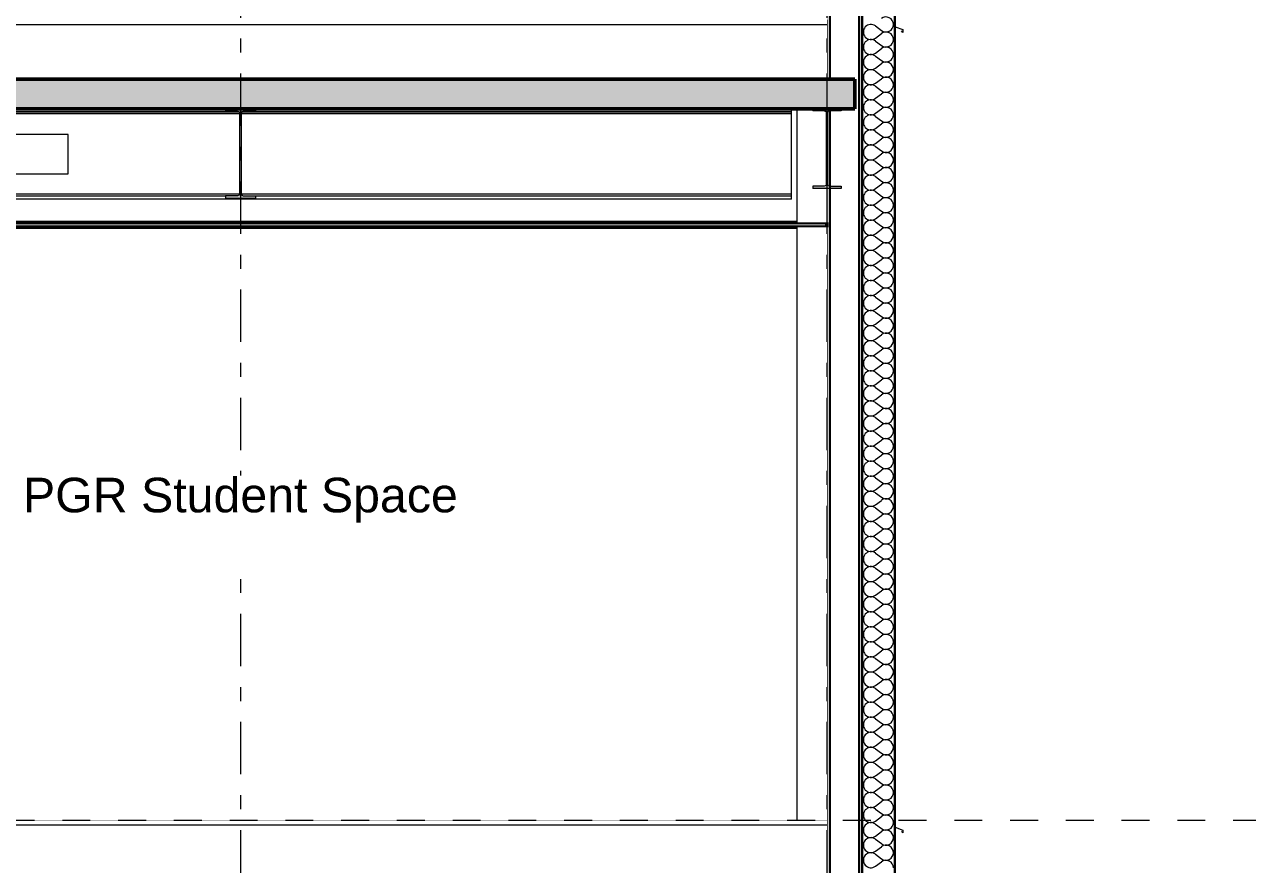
# Model space of a CAD drawing. Header units: millimetres. Extents: x -48147 to 1417267, y -496296 to 18123.
# Drawn here: x 1404883 to 1411075, y -487447 to -483197 of the extents above; entities that cross this region are included whole.
import ezdxf
from ezdxf.enums import TextEntityAlignment as Align

# ---------------------------------------------------------------- set-up
doc = ezdxf.new("R2010")
doc.units = ezdxf.units.MM
doc.header["$MEASUREMENT"] = 0
for name, pattern in [('Dashed', [2822.222233, 1411.111116, -1411.111116]), ('Double Dashed', [546.805537, 264.583325, -105.833328, 70.555556, -105.833328]), ('Wipeout_Contour', [1000, 0, -1000])]:
    doc.linetypes.add(name, pattern=pattern)
for name, color, linetype, lineweight, true_color in [('0_Pen_No__105', 7, 'Continuous', 15, 0xa6a6a6), ('A-230-M_FLOOR.IFC Import_Pen_No__109', 7, 'Continuous', 15, 0xa6a6a6), ('A-230-M_FLOOR.IFC Import_Pen_No__29', 7, 'Continuous', 50, 0x2a2a2a), ('New_A-15-MG_Structural_Grid_Phase_2_Pen_No__222', 7, 'Continuous', 13, 0x65af33), ('New_A-20-M_Ceiling_Pen_No__107', 7, 'Continuous', 15, 0xa6a6a6), ('New_A-20-M_Ceiling_Pen_No__29', 7, 'Continuous', 50, 0x2a2a2a), ('New_A-25-M_Wall_Ext_Pen_No__107', 7, 'Continuous', 15, 0xa6a6a6), ('New_ArchiCAD Windows_Pen_No__63', 7, 'Continuous', 20, 0x606060)]:
    doc.layers.add(name, color=color, linetype=linetype, lineweight=lineweight, true_color=true_color)
for name, color, linetype in [('A-230-M_FLOOR.IFC Import', 7, 'Continuous'), ('A-25-M_Wall_Int', 7, 'Continuous'), ('New_A-15-MG_Structural_Grid_Phase_2', 7, 'Continuous'), ('New_A-20-M_Ceiling', 7, 'Continuous'), ('New_A-20-M_Floor_Slab', 7, 'Continuous'), ('New_A-25-M_Wall_Ext', 7, 'Continuous'), ('New_A-25-M_Wall_Int', 7, 'Continuous'), ('New_ArchiCAD Windows', 7, 'Continuous'), ('S-280-M_STRUCT_FRAME.IFC Import', 7, 'Continuous')]:
    doc.layers.add(name, color=color, linetype=linetype)
for name, color, linetype, lineweight in [('A-25-M_Wall_Int_Pen_No__87', 8, 'Continuous', 20), ('A-95-P_Text_1_50_GA_Pen_No__1', 7, 'Continuous', 13), ('New_A-20-M_Ceiling_Pen_No__89', 8, 'Continuous', 20), ('New_A-20-M_Floor_Slab_Pen_No__4', 7, 'Continuous', 20), ('New_A-25-M_Wall_Ext_Pen_No__1', 7, 'Continuous', 13), ('S-280-M_STRUCT_FRAME.IFC Import_Pen_No__1', 7, 'Continuous', 13), ('S-280-M_STRUCT_FRAME.IFC Import_Pen_No__160', 5, 'Continuous', 200), ('S-280-M_STRUCT_FRAME.IFC Import_Pen_No__90', 8, 'Continuous', 20)]:
    doc.layers.add(name, color=color, linetype=linetype, lineweight=lineweight)
doc.styles.add('GENERATED_STYLE_2', font='')
doc.styles.get('GENERATED_STYLE_2').set_extended_font_data('Swis721 BT')

# ---------------------------------------------------------------- blocks, each defined once
blk = doc.blocks.new('*X21', base_point=(1376122.5, -491272.8))
at = {"layer": 'New_A-25-M_Wall_Ext_Pen_No__107', "linetype": 'Continuous'}
for p, q in [((1409191.1, -483204.3), (1409221.6, -483227.1)), ((1409191.1, -483265.2), (1409221.6, -483242.3)), ((1409191.1, -483280.4), (1409221.6, -483303.3)), ((1409191.1, -483341.4), (1409221.6, -483318.5)), ((1409191.1, -483356.6), (1409221.6, -483379.5)), ((1409191.1, -483417.6), (1409221.6, -483394.7)), ((1409191.1, -483432.8), (1409221.6, -483455.7)), ((1409191.1, -483493.8), (1409221.6, -483470.9)), ((1409191.1, -483509), (1409221.6, -483531.9)), ((1409191.1, -483570), (1409221.6, -483547.1)), ((1409191.1, -483585.2), (1409221.6, -483608.1)), ((1409191.1, -483646.2), (1409221.6, -483623.3)), ((1409191.1, -483661.4), (1409221.6, -483684.3)), ((1409191.1, -483722.3), (1409221.6, -483699.5)), ((1409191.1, -483737.6), (1409221.6, -483760.4)), ((1409191.1, -483798.5), (1409221.6, -483775.7)), ((1409191.1, -483813.8), (1409221.6, -483836.6)), ((1409191.1, -483874.7), (1409221.6, -483851.9)), ((1409191.1, -483890), (1409221.6, -483912.8)), ((1409191.1, -483950.9), (1409221.6, -483928.1)), ((1409191.1, -483966.2), (1409221.6, -483989)), ((1409191.1, -484027.1), (1409221.6, -484004.3)), ((1409191.1, -484042.3), (1409221.6, -484065.2)), ((1409191.1, -484103.3), (1409221.6, -484080.4)), ((1409191.1, -484118.5), (1409221.6, -484141.4)), ((1409191.1, -484179.5), (1409221.6, -484156.6)), ((1409191.1, -484194.7), (1409221.6, -484217.6)), ((1409191.1, -484255.7), (1409221.6, -484232.8)), ((1409191.1, -484270.9), (1409221.6, -484293.8)), ((1409191.1, -484331.9), (1409221.6, -484309)), ((1409191.1, -484347.1), (1409221.6, -484370)), ((1409191.1, -484408.1), (1409221.6, -484385.2)), ((1409191.1, -484423.3), (1409221.6, -484446.2)), ((1409191.1, -484484.3), (1409221.6, -484461.4)), ((1409191.1, -484499.5), (1409221.6, -484522.3)), ((1409191.1, -484560.4), (1409221.6, -484537.6)), ((1409191.1, -484575.7), (1409221.6, -484598.5)), ((1409191.1, -484636.6), (1409221.6, -484613.8)), ((1409191.1, -484651.9), (1409221.6, -484674.7)), ((1409191.1, -484712.8), (1409221.6, -484690)), ((1409191.1, -484728.1), (1409221.6, -484750.9)), ((1409191.1, -484789), (1409221.6, -484766.2)), ((1409191.1, -484804.3), (1409221.6, -484827.1)), ((1409191.1, -484865.2), (1409221.6, -484842.3)), ((1409191.1, -484880.4), (1409221.6, -484903.3)), ((1409191.1, -484941.4), (1409221.6, -484918.5)), ((1409191.1, -484956.6), (1409221.6, -484979.5)), ((1409191.1, -485017.6), (1409221.6, -484994.7)), ((1409191.1, -485032.8), (1409221.6, -485055.7)), ((1409191.1, -485093.8), (1409221.6, -485070.9)), ((1409191.1, -485109), (1409221.6, -485131.9)), ((1409191.1, -485170), (1409221.6, -485147.1)), ((1409191.1, -485185.2), (1409221.6, -485208.1)), ((1409191.1, -485246.2), (1409221.6, -485223.3)), ((1409191.1, -485261.4), (1409221.6, -485284.3)), ((1409191.1, -485322.3), (1409221.6, -485299.5)), ((1409191.1, -485337.6), (1409221.6, -485360.4)), ((1409191.1, -485398.5), (1409221.6, -485375.7)), ((1409191.1, -485413.8), (1409221.6, -485436.6)), ((1409191.1, -485474.7), (1409221.6, -485451.9)), ((1409191.1, -485490), (1409221.6, -485512.8)), ((1409191.1, -485550.9), (1409221.6, -485528.1)), ((1409191.1, -485566.2), (1409221.6, -485589)), ((1409191.1, -485627.1), (1409221.6, -485604.3)), ((1409191.1, -485642.3), (1409221.6, -485665.2)), ((1409191.1, -485703.3), (1409221.6, -485680.4)), ((1409191.1, -485718.5), (1409221.6, -485741.4)), ((1409191.1, -485779.5), (1409221.6, -485756.6)), ((1409191.1, -485794.7), (1409221.6, -485817.6)), ((1409191.1, -485855.7), (1409221.6, -485832.8)), ((1409191.1, -485870.9), (1409221.6, -485893.8)), ((1409191.1, -485931.9), (1409221.6, -485909)), ((1409191.1, -485947.1), (1409221.6, -485970)), ((1409191.1, -486008.1), (1409221.6, -485985.2)), ((1409191.1, -486023.3), (1409221.6, -486046.2)), ((1409191.1, -486084.3), (1409221.6, -486061.4)), ((1409191.1, -486099.5), (1409221.6, -486122.3)), ((1409191.1, -486160.4), (1409221.6, -486137.6)), ((1409191.1, -486175.7), (1409221.6, -486198.5)), ((1409191.1, -486236.6), (1409221.6, -486213.8)), ((1409191.1, -486251.9), (1409221.6, -486274.7)), ((1409191.1, -486312.8), (1409221.6, -486290)), ((1409191.1, -486328.1), (1409221.6, -486350.9)), ((1409191.1, -486389), (1409221.6, -486366.2)), ((1409191.1, -486404.3), (1409221.6, -486427.1)), ((1409191.1, -486465.2), (1409221.6, -486442.3)), ((1409191.1, -486480.4), (1409221.6, -486503.3)), ((1409191.1, -486541.4), (1409221.6, -486518.5)), ((1409191.1, -486556.6), (1409221.6, -486579.5)), ((1409191.1, -486617.6), (1409221.6, -486594.7)), ((1409191.1, -486632.8), (1409221.6, -486655.7)), ((1409191.1, -486693.8), (1409221.6, -486670.9)), ((1409191.1, -486709), (1409221.6, -486731.9)), ((1409191.1, -486770), (1409221.6, -486747.1)), ((1409191.1, -486785.2), (1409221.6, -486808.1)), ((1409191.1, -486846.2), (1409221.6, -486823.3)), ((1409191.1, -486861.4), (1409221.6, -486884.3)), ((1409191.1, -486922.3), (1409221.6, -486899.5)), ((1409191.1, -486937.6), (1409221.6, -486960.4)), ((1409191.1, -486998.5), (1409221.6, -486975.7)), ((1409191.1, -487013.8), (1409221.6, -487036.6)), ((1409191.1, -487074.7), (1409221.6, -487051.9)), ((1409191.1, -487090), (1409221.6, -487112.8)), ((1409191.1, -487150.9), (1409221.6, -487128.1)), ((1409191.1, -487166.2), (1409221.6, -487189)), ((1409191.1, -487227.1), (1409221.6, -487204.3)), ((1409191.1, -487242.3), (1409221.6, -487265.2)), ((1409191.1, -487303.3), (1409221.6, -487280.4)), ((1409191.1, -487318.5), (1409221.6, -487341.4)), ((1409191.1, -487379.5), (1409221.6, -487356.6)), ((1409191.1, -487394.7), (1409221.6, -487417.6)), ((1409191.1, -487455.7), (1409221.6, -487432.8))]:
    blk.add_line(p, q, dxfattribs=at)
for centre, start, end in [((1409168.3, -483234.7), 53.1301, 306.8699), ((1409244.5, -483196.6), 0, 126.8699), ((1409244.5, -483196.6), 233.1301, 0), ((1409244.5, -483272.8), 0, 126.8699), ((1409168.3, -483310.9), 53.1301, 306.8699), ((1409244.5, -483272.8), 233.1301, 0), ((1409244.5, -483349), 0, 126.8699), ((1409168.3, -483387.1), 53.1301, 306.8699), ((1409244.5, -483349), 233.1301, 0), ((1409244.5, -483425.2), 0, 126.8699), ((1409168.3, -483463.3), 53.1301, 306.8699), ((1409244.5, -483425.2), 233.1301, 0), ((1409168.3, -483539.5), 53.1301, 306.8699), ((1409244.5, -483501.4), 0, 126.8699), ((1409244.5, -483501.4), 233.1301, 0), ((1409244.5, -483577.6), 0, 126.8699), ((1409168.3, -483615.7), 53.1301, 306.8699), ((1409244.5, -483577.6), 233.1301, 0), ((1409244.5, -483653.8), 0, 126.8699), ((1409168.3, -483691.9), 53.1301, 306.8699), ((1409244.5, -483653.8), 233.1301, 0), ((1409244.5, -483730), 0, 126.8699), ((1409168.3, -483768.1), 53.1301, 306.8699), ((1409244.5, -483730), 233.1301, 0), ((1409168.3, -483844.3), 53.1301, 306.8699), ((1409244.5, -483806.2), 0, 126.8699), ((1409244.5, -483806.2), 233.1301, 0), ((1409168.3, -483920.4), 53.1301, 306.8699), ((1409244.5, -483882.3), 0, 126.8699), ((1409244.5, -483882.3), 233.1301, 0), ((1409244.5, -483958.5), 0, 126.8699), ((1409168.3, -483996.6), 53.1301, 306.8699), ((1409244.5, -483958.5), 233.1301, 0), ((1409244.5, -484034.7), 0, 126.8699), ((1409168.3, -484072.8), 53.1301, 306.8699), ((1409244.5, -484034.7), 233.1301, 0), ((1409168.3, -484149), 53.1301, 306.8699), ((1409244.5, -484110.9), 0, 126.8699), ((1409244.5, -484110.9), 233.1301, 0), ((1409168.3, -484225.2), 53.1301, 306.8699), ((1409244.5, -484187.1), 0, 126.8699), ((1409244.5, -484187.1), 233.1301, 0), ((1409244.5, -484263.3), 0, 126.8699), ((1409168.3, -484301.4), 53.1301, 306.8699), ((1409244.5, -484263.3), 233.1301, 0), ((1409244.5, -484339.5), 0, 126.8699), ((1409168.3, -484377.6), 53.1301, 306.8699), ((1409244.5, -484339.5), 233.1301, 0), ((1409244.5, -484415.7), 0, 126.8699), ((1409168.3, -484453.8), 53.1301, 306.8699), ((1409244.5, -484415.7), 233.1301, 0), ((1409168.3, -484530), 53.1301, 306.8699), ((1409244.5, -484491.9), 0, 126.8699), ((1409244.5, -484491.9), 233.1301, 0), ((1409244.5, -484568.1), 0, 126.8699), ((1409168.3, -484606.2), 53.1301, 306.8699), ((1409244.5, -484568.1), 233.1301, 0), ((1409244.5, -484644.3), 0, 126.8699), ((1409168.3, -484682.3), 53.1301, 306.8699), ((1409244.5, -484644.3), 233.1301, 0), ((1409244.5, -484720.4), 0, 126.8699), ((1409168.3, -484758.5), 53.1301, 306.8699), ((1409244.5, -484720.4), 233.1301, 0), ((1409168.3, -484834.7), 53.1301, 306.8699), ((1409244.5, -484796.6), 0, 126.8699), ((1409244.5, -484796.6), 233.1301, 0), ((1409168.3, -484910.9), 53.1301, 306.8699), ((1409244.5, -484872.8), 0, 126.8699), ((1409244.5, -484872.8), 233.1301, 0), ((1409244.5, -484949), 0, 126.8699), ((1409168.3, -484987.1), 53.1301, 306.8699), ((1409244.5, -484949), 233.1301, 0), ((1409244.5, -485025.2), 0, 126.8699), ((1409168.3, -485063.3), 53.1301, 306.8699), ((1409244.5, -485025.2), 233.1301, 0), ((1409168.3, -485139.5), 53.1301, 306.8699), ((1409244.5, -485101.4), 0, 126.8699), ((1409244.5, -485101.4), 233.1301, 0), ((1409168.3, -485215.7), 53.1301, 306.8699), ((1409244.5, -485177.6), 0, 126.8699), ((1409244.5, -485177.6), 233.1301, 0), ((1409244.5, -485253.8), 0, 126.8699), ((1409168.3, -485291.9), 53.1301, 306.8699), ((1409244.5, -485253.8), 233.1301, 0), ((1409244.5, -485330), 0, 126.8699), ((1409168.3, -485368.1), 53.1301, 306.8699), ((1409244.5, -485330), 233.1301, 0), ((1409244.5, -485406.2), 0, 126.8699), ((1409168.3, -485444.3), 53.1301, 306.8699), ((1409244.5, -485406.2), 233.1301, 0), ((1409168.3, -485520.4), 53.1301, 306.8699), ((1409244.5, -485482.3), 0, 126.8699), ((1409244.5, -485482.3), 233.1301, 0), ((1409244.5, -485558.5), 0, 126.8699), ((1409168.3, -485596.6), 53.1301, 306.8699), ((1409244.5, -485558.5), 233.1301, 0), ((1409244.5, -485634.7), 0, 126.8699), ((1409168.3, -485672.8), 53.1301, 306.8699), ((1409244.5, -485634.7), 233.1301, 0), ((1409244.5, -485710.9), 0, 126.8699), ((1409168.3, -485749), 53.1301, 306.8699), ((1409244.5, -485710.9), 233.1301, 0), ((1409168.3, -485825.2), 53.1301, 306.8699), ((1409244.5, -485787.1), 0, 126.8699), ((1409244.5, -485787.1), 233.1301, 0), ((1409168.3, -485901.4), 53.1301, 306.8699), ((1409244.5, -485863.3), 0, 126.8699), ((1409244.5, -485863.3), 233.1301, 0), ((1409244.5, -485939.5), 0, 126.8699), ((1409168.3, -485977.6), 53.1301, 306.8699), ((1409244.5, -485939.5), 233.1301, 0), ((1409244.5, -486015.7), 0, 126.8699), ((1409168.3, -486053.8), 53.1301, 306.8699), ((1409244.5, -486015.7), 233.1301, 0), ((1409168.3, -486130), 53.1301, 306.8699), ((1409244.5, -486091.9), 0, 126.8699), ((1409244.5, -486091.9), 233.1301, 0), ((1409168.3, -486206.2), 53.1301, 306.8699), ((1409244.5, -486168.1), 0, 126.8699), ((1409244.5, -486168.1), 233.1301, 0), ((1409244.5, -486244.3), 0, 126.8699), ((1409168.3, -486282.3), 53.1301, 306.8699), ((1409244.5, -486244.3), 233.1301, 0), ((1409244.5, -486320.4), 0, 126.8699), ((1409168.3, -486358.5), 53.1301, 306.8699), ((1409244.5, -486320.4), 233.1301, 0), ((1409244.5, -486396.6), 0, 126.8699), ((1409168.3, -486434.7), 53.1301, 306.8699), ((1409244.5, -486396.6), 233.1301, 0), ((1409168.3, -486510.9), 53.1301, 306.8699), ((1409244.5, -486472.8), 0, 126.8699), ((1409244.5, -486472.8), 233.1301, 0), ((1409244.5, -486549), 0, 126.8699), ((1409168.3, -486587.1), 53.1301, 306.8699), ((1409244.5, -486549), 233.1301, 0), ((1409244.5, -486625.2), 0, 126.8699), ((1409168.3, -486663.3), 53.1301, 306.8699), ((1409244.5, -486625.2), 233.1301, 0), ((1409244.5, -486701.4), 0, 126.8699), ((1409168.3, -486739.5), 53.1301, 306.8699), ((1409244.5, -486701.4), 233.1301, 0), ((1409168.3, -486815.7), 53.1301, 306.8699), ((1409244.5, -486777.6), 0, 126.8699), ((1409244.5, -486777.6), 233.1301, 0), ((1409168.3, -486891.9), 53.1301, 306.8699), ((1409244.5, -486853.8), 0, 126.8699), ((1409244.5, -486853.8), 233.1301, 0), ((1409244.5, -486930), 0, 126.8699), ((1409168.3, -486968.1), 53.1301, 306.8699), ((1409244.5, -486930), 233.1301, 0), ((1409244.5, -487006.2), 0, 126.8699), ((1409168.3, -487044.3), 53.1301, 306.8699), ((1409244.5, -487006.2), 233.1301, 0), ((1409168.3, -487120.4), 53.1301, 306.8699), ((1409244.5, -487082.3), 0, 126.8699), ((1409244.5, -487082.3), 233.1301, 0), ((1409168.3, -487196.6), 53.1301, 306.8699), ((1409244.5, -487158.5), 0, 126.8699), ((1409244.5, -487158.5), 233.1301, 0), ((1409244.5, -487234.7), 0, 126.8699), ((1409168.3, -487272.8), 53.1301, 306.8699), ((1409244.5, -487234.7), 233.1301, 0), ((1409244.5, -487310.9), 0, 126.8699), ((1409168.3, -487349), 53.1301, 306.8699), ((1409244.5, -487310.9), 233.1301, 0), ((1409244.5, -487387.1), 0, 126.8699), ((1409168.3, -487425.2), 53.1301, 306.8699), ((1409244.5, -487387.1), 233.1301, 0), ((1409244.5, -487463.3), 0, 126.8699)]:
    blk.add_arc(centre, 38.1, start, end, dxfattribs=at)
blk = doc.blocks.new('Section Elem_1_2', base_point=(1376122.5, -491272.8))
at = {"color": 254, "linetype": 'Wipeout_Contour', "lineweight": 0, "ltscale": 5961970.590490608}
blk.add_wipeout([(1409290.9, -479172.8), (1409286.4, -479172.8), (1409286.4, -491272.8), (1409290.9, -491272.8)], dxfattribs=at).dxf.layer = 'New_A-25-M_Wall_Ext'
at = {"layer": 'New_A-25-M_Wall_Ext_Pen_No__107', "linetype": 'Continuous'}
h = blk.add_hatch(dxfattribs=at)
h.set_pattern_fill('Plaster_0002', color=256, style=0, pattern_type=2)
h.set_pattern_definition([(0, (1376122.47, -491272.82), (0, 86.60254), [0, -50]), (0, (1376147.47, -491229.52), (0, 86.60254), [0, -50])])
h.paths.add_polyline_path([(1409290.9, -479172.8), (1409286.4, -479172.8), (1409286.4, -491272.8), (1409290.9, -491272.8)])
at = {"color": 254, "linetype": 'Wipeout_Contour', "lineweight": 0, "ltscale": 7450057.069142466}
blk.add_wipeout([(1409286.4, -479172.8), (1409155.9, -479172.8), (1409126.4, -479172.8), (1409126.4, -491272.8), (1409286.4, -491272.8)], dxfattribs=at).dxf.layer = 'New_A-25-M_Wall_Ext'
at = {"layer": 'New_A-25-M_Wall_Ext_Pen_No__1', "linetype": 'Continuous'}
for p, q in [((1409286.4, -479172.8), (1409286.4, -491272.8)), ((1409290.9, -479172.8), (1409290.9, -491272.8))]:
    blk.add_line(p, q, dxfattribs=at)
at = {"layer": 'New_A-25-M_Wall_Ext'}
blk.add_blockref('*X21', (1376122.5, -491272.8), dxfattribs=at)
at = {"color": 254, "linetype": 'Wipeout_Contour', "lineweight": 0, "ltscale": 5961345.605445191}
blk.add_wipeout([(1409126.4, -479172.8), (1409120.4, -479172.8), (1409120.4, -491272.8), (1409126.4, -491272.8)], dxfattribs=at).dxf.layer = 'New_A-25-M_Wall_Ext'
at = {"layer": 'New_A-25-M_Wall_Ext_Pen_No__107', "linetype": 'Continuous', "lineweight": 0, "true_color": 0x535353}
blk.add_hatch(color=251, dxfattribs=at).paths.add_polyline_path([(1409108.4, -479172.8), (1409105.4, -479172.8), (1409105.4, -491272.8), (1409108.4, -491272.8)])
at = {"layer": 'New_A-25-M_Wall_Ext_Pen_No__107', "linetype": 'Continuous'}
blk.add_hatch(color=256, dxfattribs=at).paths.add_polyline_path([(1409120.4, -479172.8), (1409108.4, -479172.8), (1409108.4, -491272.8), (1409120.4, -491272.8)])
at = {"color": 254, "linetype": 'Wipeout_Contour', "lineweight": 0, "ltscale": 5961005.224278798}
blk.add_wipeout([(1409105.4, -479172.8), (1408961.4, -479172.8), (1408961.4, -491272.8), (1409105.4, -491272.8)], dxfattribs=at).dxf.layer = 'New_A-25-M_Wall_Ext'
at = {"layer": 'New_A-25-M_Wall_Ext_Pen_No__107', "linetype": 'Continuous'}
blk.add_hatch(color=256, dxfattribs=at).paths.add_polyline_path([(1408958.4, -479172.8), (1408945.9, -479172.8), (1408945.9, -491272.8), (1408958.4, -491272.8)])
at = {"layer": 'New_A-25-M_Wall_Ext_Pen_No__107', "linetype": 'Continuous', "lineweight": 0, "true_color": 0x535353}
blk.add_hatch(color=251, dxfattribs=at).paths.add_polyline_path([(1408961.4, -479172.8), (1408958.4, -479172.8), (1408958.4, -491272.8), (1408961.4, -491272.8)])
at = {"layer": 'New_A-25-M_Wall_Ext_Pen_No__1', "linetype": 'Continuous'}
for p, q in [((1408958.4, -479172.8), (1408958.4, -491272.8)), ((1408961.4, -479172.8), (1408961.4, -491272.8)), ((1409105.4, -479172.8), (1409105.4, -491272.8)), ((1409108.4, -479172.8), (1409108.4, -491272.8)), ((1409120.4, -479172.8), (1409120.4, -491272.8)), ((1409126.4, -479172.8), (1409126.4, -491272.8)), ((1408945.9, -483472.8), (1408945.9, -487222.8))]:
    blk.add_line(p, q, dxfattribs=at)
at = {"layer": 'New_A-25-M_Wall_Ext_Pen_No__1', "linetype": 'Continuous', "flags": 128}
for points in [[(1408945.9, -483172.8), (1408945.9, -483197.8), (1408945.9, -483472.8)], [(1408945.9, -487222.8), (1408945.9, -487247.8), (1408945.9, -487522.8)]]:
    blk.add_lwpolyline(points, dxfattribs=at)
blk = doc.blocks.new('Section Elem_8_2', base_point=(1376122.5, -491272.8))
at = {"color": 254, "linetype": 'Wipeout_Contour', "lineweight": 0, "ltscale": 5922318.332687337}
blk.add_wipeout([(1390081.4, -483172.8), (1390081.4, -483197.8), (1408945.9, -483197.8), (1408945.9, -483172.8)], dxfattribs=at).dxf.layer = 'New_A-20-M_Floor_Slab'
at = {"color": 254, "linetype": 'Wipeout_Contour', "lineweight": 0, "ltscale": 5922514.198886093}
blk.add_wipeout([(1390081.4, -483197.8), (1390081.4, -483472.8), (1408945.9, -483472.8), (1408945.9, -483197.8)], dxfattribs=at).dxf.layer = 'New_A-20-M_Floor_Slab'
at = {"layer": 'New_A-20-M_Floor_Slab_Pen_No__4', "linetype": 'Continuous'}
blk.add_line((1408945.9, -483197.8), (1390081.4, -483197.8), dxfattribs=at)
blk = doc.blocks.new('Section Elem_10_2', base_point=(1376122.5, -491272.8))
at = {"color": 254, "linetype": 'Wipeout_Contour', "lineweight": 0, "ltscale": 5945636.408605939}
blk.add_wipeout([(1408945.9, -487222.8), (1399620.6, -487222.8), (1399620.6, -487247.8), (1408945.9, -487247.8)], dxfattribs=at).dxf.layer = 'New_A-20-M_Floor_Slab'
at = {"color": 254, "linetype": 'Wipeout_Contour', "lineweight": 0, "ltscale": 5945833.136054311}
blk.add_wipeout([(1399620.6, -487247.8), (1399620.6, -487522.8), (1408945.9, -487522.8), (1408945.9, -487247.8)], dxfattribs=at).dxf.layer = 'New_A-20-M_Floor_Slab'
at = {"layer": 'New_A-20-M_Floor_Slab_Pen_No__4', "linetype": 'Continuous'}
for p, q in [((1408945.9, -487222.8), (1399620.6, -487222.8)), ((1408945.9, -487247.8), (1399620.6, -487247.8))]:
    blk.add_line(p, q, dxfattribs=at)
blk = doc.blocks.new('Section Elem_11_2', base_point=(1376122.5, -491272.8))
at = {"layer": 'New_ArchiCAD Windows_Pen_No__63', "linetype": 'Continuous'}
for p, q in [((1409290.9, -487258.7), (1409330.9, -487272.5)), ((1409330.9, -487286.5), (1409323.9, -487279.5)), ((1409330.9, -487272.5), (1409330.9, -487286.5)), ((1409330.9, -487286.5), (1409330.9, -487286.5))]:
    blk.add_line(p, q, dxfattribs=at)
blk = doc.blocks.new('Section Elem_13_2', base_point=(1376122.5, -491272.8))
at = {"layer": 'New_ArchiCAD Windows_Pen_No__63', "linetype": 'Continuous'}
for p, q in [((1409290.9, -483208.7), (1409330.9, -483222.5)), ((1409330.9, -483236.5), (1409323.9, -483229.5)), ((1409330.9, -483222.5), (1409330.9, -483236.5))]:
    blk.add_line(p, q, dxfattribs=at)
blk = doc.blocks.new('Section Elem_65_2', base_point=(1376122.5, -491272.8))
at = {"color": 254, "linetype": 'Wipeout_Contour', "lineweight": 0, "ltscale": 11894822.52390489}
blk.add_wipeout([(1403028.7, -483622.8), (1403028.7, -484197.8), (1408796, -484197.8), (1408796, -483622.8), (1408766.3, -483622.8), (1408766.3, -484080.8), (1403058.3, -484080.8), (1403058.3, -483622.8)], dxfattribs=at).dxf.layer = 'New_A-25-M_Wall_Int'
at = {"color": 254, "linetype": 'Wipeout_Contour', "lineweight": 0, "ltscale": 5943372.534941874}
blk.add_wipeout([(1404604.5, -483752.8), (1404604.5, -483952.8), (1405104.5, -483952.8), (1405104.5, -483752.8)], dxfattribs=at).dxf.layer = 'New_A-25-M_Wall_Int'
at = {"color": 254, "linetype": 'Wipeout_Contour', "lineweight": 0, "ltscale": 5949815.596593002}
blk.add_wipeout([(1403028.7, -487222.8), (1408796, -487222.8), (1408796, -484222.8), (1403028.7, -484222.8)], dxfattribs=at).dxf.layer = 'New_A-25-M_Wall_Int'
blk = doc.blocks.new('Section Elem_267_2', base_point=(1376122.5, -491272.8))
at = {"color": 254, "linetype": 'Wipeout_Contour', "lineweight": 0, "ltscale": 5959310.605922027}
blk.add_wipeout([(1408945.8, -484197.8), (1408944.7, -484197.8), (1408944.7, -484222.8), (1408945.8, -484222.8)], dxfattribs=at).dxf.layer = 'New_A-20-M_Ceiling'
at = {"layer": 'New_A-20-M_Ceiling_Pen_No__107', "linetype": 'Continuous'}
blk.add_hatch(color=256, dxfattribs=at).paths.add_polyline_path([(1399619.5, -484222.8), (1408944.7, -484222.8), (1408944.7, -484197.8), (1399619.5, -484197.8)])
at = {"layer": 'New_A-20-M_Ceiling_Pen_No__29', "linetype": 'Continuous'}
for p, q in [((1408944.7, -484197.8), (1399620.6, -484197.8)), ((1408944.7, -484222.8), (1399620.6, -484222.8)), ((1408944.7, -484197.8), (1408944.7, -484222.8))]:
    blk.add_line(p, q, dxfattribs=at)
at = {"layer": 'New_A-20-M_Ceiling_Pen_No__89', "linetype": 'Continuous'}
for p, q in [((1408944.7, -484197.8), (1408945.8, -484197.8)), ((1408944.7, -484222.8), (1408945.8, -484222.8))]:
    blk.add_line(p, q, dxfattribs=at)
blk = doc.blocks.new('Section Elem_407_2', base_point=(1376122.5, -491272.8))
at = {"color": 254, "linetype": 'Wipeout_Contour', "lineweight": 0, "ltscale": 5960746.096852245}
blk.add_wipeout([(1408811, -484222.8), (1408796, -484222.8), (1408796, -487222.8), (1408811, -487222.8)], dxfattribs=at).dxf.layer = 'A-25-M_Wall_Int'
at = {"color": 254, "linetype": 'Wipeout_Contour', "lineweight": 0, "ltscale": 5958384.317213949}
blk.add_wipeout([(1408796, -484197.8), (1408811, -484197.8), (1408811, -483622.8), (1408796, -483622.8)], dxfattribs=at).dxf.layer = 'A-25-M_Wall_Int'
at = {"layer": 'A-25-M_Wall_Int_Pen_No__87', "linetype": 'Continuous'}
for p, q in [((1408796, -484197.8), (1408796, -483622.8)), ((1408796, -487222.8), (1408796, -484222.8))]:
    blk.add_line(p, q, dxfattribs=at)
blk = doc.blocks.new('Section Elem_408_2', base_point=(1376122.5, -491272.8))
at = {"color": 254, "linetype": 'Wipeout_Contour', "lineweight": 0, "ltscale": 26816540.92970024}
blk.add_wipeout([(1408945.8, -484222.8), (1408811, -484222.8), (1408811, -487222.8), (1408945.9, -487222.8), (1408945.9, -484026), (1408875, -484026), (1408875, -484014.8), (1408932.5, -484014.8), (1408939.7, -484011.8), (1408942.7, -484004.6), (1408942.7, -483644.2), (1408939.7, -483637), (1408932.5, -483634), (1408875, -483634), (1408875, -483622.8), (1408811, -483622.8), (1408811, -484197.8), (1408945.8, -484197.8)], dxfattribs=at).dxf.layer = 'A-25-M_Wall_Int'
at = {"layer": 'A-25-M_Wall_Int_Pen_No__87', "linetype": 'Continuous'}
blk.add_line((1408945.8, -484197.8), (1408945.8, -484222.8), dxfattribs=at)
blk = doc.blocks.new('Section Elem_505_2', base_point=(1376122.5, -491272.8))
at = {"layer": 'S-280-M_STRUCT_FRAME.IFC Import_Pen_No__90', "linetype": 'Continuous'}
for p, q in [((1405104.5, -483752.8), (1404604.5, -483752.8)), ((1404604.5, -483752.8), (1404604.5, -483952.8)), ((1405104.5, -483952.8), (1405104.5, -483752.8)), ((1404604.5, -483952.8), (1405104.5, -483952.8))]:
    blk.add_line(p, q, dxfattribs=at)
at = {"color": 254, "linetype": 'Wipeout_Contour', "lineweight": 0, "ltscale": 7439874.046063055}
blk.add_wipeout([(1405980.8, -484053.9), (1405981.5, -484055.6), (1408766.3, -484055.6), (1408766.3, -483648), (1405980.8, -483648)], dxfattribs=at).dxf.layer = 'S-280-M_STRUCT_FRAME.IFC Import'
at = {"color": 254, "linetype": 'Wipeout_Contour', "lineweight": 0, "ltscale": 7428649.759136449}
blk.add_wipeout([(1403058.3, -483648), (1405972.7, -483648), (1405972.7, -483646.3), (1405970.4, -483640.8), (1403058.3, -483640.8)], dxfattribs=at).dxf.layer = 'S-280-M_STRUCT_FRAME.IFC Import'
at = {"color": 254, "linetype": 'Wipeout_Contour', "lineweight": 0, "ltscale": 7429317.146349793}
blk.add_wipeout([(1403058.3, -484062.8), (1405965.6, -484062.8), (1405969.7, -484061.1), (1405971.9, -484055.6), (1403058.3, -484055.6)], dxfattribs=at).dxf.layer = 'S-280-M_STRUCT_FRAME.IFC Import'
at = {"color": 254, "linetype": 'Wipeout_Contour', "lineweight": 0, "ltscale": 7439473.101359325}
blk.add_wipeout([(1405983, -483640.8), (1405980.8, -483646.3), (1405980.8, -483648), (1408766.3, -483648), (1408766.3, -483640.8)], dxfattribs=at).dxf.layer = 'S-280-M_STRUCT_FRAME.IFC Import'
at = {"color": 254, "linetype": 'Wipeout_Contour', "lineweight": 0, "ltscale": 7440155.575849603}
blk.add_wipeout([(1408766.3, -484055.6), (1405981.5, -484055.6), (1405983.7, -484061.1), (1405987.8, -484062.8), (1408766.3, -484062.8)], dxfattribs=at).dxf.layer = 'S-280-M_STRUCT_FRAME.IFC Import'
at = {"color": 254, "linetype": 'Wipeout_Contour', "lineweight": 0, "ltscale": 7439472.605421252}
blk.add_wipeout([(1405983.7, -483639.1), (1405983, -483640.8), (1408766.3, -483640.8), (1408766.3, -483637.8), (1405986.8, -483637.8)], dxfattribs=at).dxf.layer = 'S-280-M_STRUCT_FRAME.IFC Import'
at = {"color": 254, "linetype": 'Wipeout_Contour', "lineweight": 0, "ltscale": 11895562.89530809}
blk.add_wipeout([(1405900.3, -484065.8), (1403058.3, -484065.8), (1403058.3, -484080.8), (1408766.3, -484080.8), (1408766.3, -484065.8), (1406053.2, -484065.8), (1406053.2, -484077.4), (1405900.3, -484077.4)], dxfattribs=at).dxf.layer = 'S-280-M_STRUCT_FRAME.IFC Import'
at = {"color": 254, "linetype": 'Wipeout_Contour', "lineweight": 0, "ltscale": 7428632.074302659}
blk.add_wipeout([(1403058.3, -483637.8), (1403058.3, -483640.8), (1405970.4, -483640.8), (1405969.7, -483639.1), (1405966.6, -483637.8)], dxfattribs=at).dxf.layer = 'S-280-M_STRUCT_FRAME.IFC Import'
at = {"color": 254, "linetype": 'Wipeout_Contour', "lineweight": 0, "ltscale": 8927283.330820682}
blk.add_wipeout([(1408766.3, -484062.8), (1405987.8, -484062.8), (1405991, -484064.1), (1406053.2, -484064.1), (1406053.2, -484065.8), (1408766.3, -484065.8)], dxfattribs=at).dxf.layer = 'S-280-M_STRUCT_FRAME.IFC Import'
at = {"layer": 'S-280-M_STRUCT_FRAME.IFC Import_Pen_No__90', "linetype": 'Continuous'}
for p, q in [((1408766.3, -484065.8), (1406053.2, -484065.8)), ((1408766.3, -484062.8), (1408766.3, -484055.6)), ((1408766.3, -484065.8), (1408766.3, -484062.8)), ((1408766.3, -484080.8), (1408766.3, -484065.8))]:
    blk.add_line(p, q, dxfattribs=at)
at = {"color": 254, "linetype": 'Wipeout_Contour', "lineweight": 0, "ltscale": 8915307.496135898}
blk.add_wipeout([(1405900.3, -483622.8), (1403058.3, -483622.8), (1403058.3, -483637.8), (1405966.6, -483637.8), (1405962.5, -483636.1), (1405900.3, -483636.1)], dxfattribs=at).dxf.layer = 'S-280-M_STRUCT_FRAME.IFC Import'
at = {"color": 254, "linetype": 'Wipeout_Contour', "lineweight": 0, "ltscale": 8916150.259698926}
blk.add_wipeout([(1405965.6, -484062.8), (1403058.3, -484062.8), (1403058.3, -484065.8), (1405900.3, -484065.8), (1405900.3, -484064.1), (1405962.5, -484064.1)], dxfattribs=at).dxf.layer = 'S-280-M_STRUCT_FRAME.IFC Import'
at = {"layer": 'S-280-M_STRUCT_FRAME.IFC Import_Pen_No__90', "linetype": 'Continuous'}
for p, q in [((1403058.3, -483637.8), (1403058.3, -483622.8)), ((1403058.3, -483640.8), (1403058.3, -483637.8)), ((1403058.3, -483648), (1403058.3, -483640.8)), ((1403058.3, -484055.6), (1403058.3, -483648)), ((1405971.9, -484055.6), (1403058.3, -484055.6)), ((1403058.3, -484062.8), (1403058.3, -484055.6)), ((1403058.3, -484065.8), (1403058.3, -484062.8)), ((1403058.3, -484080.8), (1403058.3, -484065.8)), ((1405900.3, -484065.8), (1403058.3, -484065.8)), ((1408766.3, -484055.6), (1405981.5, -484055.6)), ((1408766.3, -484080.8), (1403058.3, -484080.8))]:
    blk.add_line(p, q, dxfattribs=at)
at = {"color": 254, "linetype": 'Wipeout_Contour', "lineweight": 0, "ltscale": 8926439.739505226}
blk.add_wipeout([(1405986.8, -483637.8), (1408766.3, -483637.8), (1408766.3, -483622.8), (1406053.2, -483622.8), (1406053.2, -483636.1), (1405991, -483636.1)], dxfattribs=at).dxf.layer = 'S-280-M_STRUCT_FRAME.IFC Import'
at = {"layer": 'S-280-M_STRUCT_FRAME.IFC Import_Pen_No__90', "linetype": 'Continuous'}
for p, q in [((1408766.3, -483637.8), (1408766.3, -483622.8)), ((1405966.6, -483637.8), (1403058.3, -483637.8)), ((1405972.7, -483648), (1403058.3, -483648)), ((1408766.3, -483648), (1405980.8, -483648)), ((1408766.3, -483637.8), (1405986.8, -483637.8)), ((1408766.3, -483640.8), (1408766.3, -483637.8)), ((1408766.3, -483648), (1408766.3, -483640.8)), ((1408766.3, -484055.6), (1408766.3, -483648))]:
    blk.add_line(p, q, dxfattribs=at)
blk = doc.blocks.new('Section Elem_507_2', base_point=(1376122.5, -491272.8))
at = {"layer": 'S-280-M_STRUCT_FRAME.IFC Import_Pen_No__160', "linetype": 'Continuous', "lineweight": 0, "true_color": 0x00007f}
blk.add_hatch(color=176, dxfattribs=at).paths.add_polyline_path([(1408875, -484026), (1409017.2, -484026), (1409017.2, -484014.8), (1408959.7, -484014.8), (1408952.4, -484011.8), (1408949.5, -484004.6), (1408949.5, -483644.2), (1408952.4, -483637), (1408959.7, -483634), (1409017.2, -483634), (1409017.2, -483622.8), (1408875, -483622.8), (1408875, -483634), (1408932.5, -483634), (1408939.7, -483637), (1408942.7, -483644.2), (1408942.7, -484004.6), (1408939.7, -484011.8), (1408932.5, -484014.8), (1408875, -484014.8)])
at = {"layer": 'S-280-M_STRUCT_FRAME.IFC Import_Pen_No__1', "linetype": 'Continuous'}
for p, q in [((1408875, -483622.8), (1408875, -483634)), ((1409017.2, -483622.8), (1409017.2, -483634)), ((1408875, -484014.8), (1408875, -484026)), ((1409017.2, -484026), (1408875, -484026)), ((1409017.2, -484014.8), (1409017.2, -484026))]:
    blk.add_line(p, q, dxfattribs=at)
at = {"layer": 'S-280-M_STRUCT_FRAME.IFC Import_Pen_No__1', "linetype": 'Continuous', "flags": 128}
for points in [[(1408939.7, -483637), (1408932.5, -483634), (1408875, -483634)], [(1408939.7, -483637), (1408942.7, -483644.2), (1408942.7, -484004.6), (1408939.7, -484011.8)], [(1408952.4, -483637), (1408949.5, -483644.2), (1408949.5, -484004.6), (1408952.4, -484011.8)], [(1409017.2, -483634), (1408959.7, -483634), (1408952.4, -483637)], [(1408939.7, -484011.8), (1408932.5, -484014.8), (1408875, -484014.8)], [(1408952.4, -484011.8), (1408959.7, -484014.8), (1409017.2, -484014.8)]]:
    blk.add_lwpolyline(points, dxfattribs=at)
at = {"layer": 'S-280-M_STRUCT_FRAME.IFC Import_Pen_No__90', "linetype": 'Continuous'}
for p, q in [((1408874.9, -483622.8), (1408874.9, -483634)), ((1408932.4, -483634), (1408939.6, -483637)), ((1408939.6, -483637), (1408942.6, -483644.2)), ((1408942.6, -483644.2), (1408942.6, -484004.6)), ((1408942.6, -484004.6), (1408939.6, -484011.8)), ((1408874.9, -484014.8), (1408874.9, -484026)), ((1408939.6, -484011.8), (1408932.4, -484014.8))]:
    blk.add_line(p, q, dxfattribs=at)
blk = doc.blocks.new('Section Elem_515_2', base_point=(1376122.5, -491272.8))
at = {"layer": 'S-280-M_STRUCT_FRAME.IFC Import_Pen_No__160', "linetype": 'Continuous', "lineweight": 0, "true_color": 0x00007f}
blk.add_hatch(color=176, dxfattribs=at).paths.add_polyline_path([(1405900.3, -484077.4), (1406053.2, -484077.4), (1406053.2, -484064.1), (1405991, -484064.1), (1405983.7, -484061.1), (1405980.8, -484053.9), (1405980.8, -483646.3), (1405983.7, -483639.1), (1405991, -483636.1), (1406053.2, -483636.1), (1406053.2, -483622.8), (1405900.3, -483622.8), (1405900.3, -483636.1), (1405962.5, -483636.1), (1405969.7, -483639.1), (1405972.7, -483646.3), (1405972.7, -484053.9), (1405969.7, -484061.1), (1405962.5, -484064.1), (1405900.3, -484064.1)])
at = {"layer": 'S-280-M_STRUCT_FRAME.IFC Import_Pen_No__1', "linetype": 'Continuous'}
for p, q in [((1405900.3, -483622.8), (1405900.3, -483636.1)), ((1406053.2, -483622.8), (1406053.2, -483636.1)), ((1405900.3, -484064.1), (1405900.3, -484077.4)), ((1406053.2, -484064.1), (1406053.2, -484077.4)), ((1406053.2, -484077.4), (1405900.3, -484077.4))]:
    blk.add_line(p, q, dxfattribs=at)
at = {"layer": 'S-280-M_STRUCT_FRAME.IFC Import_Pen_No__1', "linetype": 'Continuous', "flags": 128}
for points in [[(1405969.7, -483639.1), (1405962.5, -483636.1), (1405900.3, -483636.1)], [(1406053.2, -483636.1), (1405991, -483636.1), (1405983.7, -483639.1)], [(1405969.7, -483639.1), (1405972.7, -483646.3), (1405972.7, -484053.9), (1405969.7, -484061.1)], [(1405983.7, -483639.1), (1405980.8, -483646.3), (1405980.8, -484053.9), (1405983.7, -484061.1)], [(1405969.7, -484061.1), (1405962.5, -484064.1), (1405900.3, -484064.1)], [(1405983.7, -484061.1), (1405991, -484064.1), (1406053.2, -484064.1)]]:
    blk.add_lwpolyline(points, dxfattribs=at)
at = {"layer": 'S-280-M_STRUCT_FRAME.IFC Import_Pen_No__90', "linetype": 'Continuous'}
for p, q in [((1405991, -483636.1), (1405991, -483636.1)), ((1405991, -484064.1), (1405991, -484064.1))]:
    blk.add_line(p, q, dxfattribs=at)
blk = doc.blocks.new('Section Elem_743_2', base_point=(1376122.5, -491272.8))
at = {"color": 254, "linetype": 'Wipeout_Contour', "lineweight": 0, "ltscale": 5914658.477374271}
blk.add_wipeout([(1385633.6, -483622.8), (1409087.1, -483622.8), (1409087.1, -483472.8), (1385633.6, -483472.8)], dxfattribs=at).dxf.layer = 'A-230-M_FLOOR.IFC Import'
at = {"layer": 'A-230-M_FLOOR.IFC Import_Pen_No__109', "linetype": 'Continuous'}
h = blk.add_hatch(dxfattribs=at)
h.set_pattern_fill('Lightweight_Concrete_0002', color=256, style=0, pattern_type=2)
h.set_pattern_definition([(0, (1376122.47, -491272.82), (0, 389.7114), [24.375, -200.625]), (0, (1376234.97, -491077.97), (0, 389.7114), [24.375, -200.625]), (60, (1376122.47, -491272.82), (-337.5, 194.8557), [24.375, -200.625]), (60, (1376347.47, -491272.82), (-337.5, 194.8557), [24.375, -200.625]), (120, (1376146.84, -491272.82), (337.5, 194.8557), [24.375, -200.625]), (120, (1376371.84, -491272.82), (337.5, 194.8557), [24.375, -200.625]), (0, (1376122.47, -491235.32), (0, 75), [0, -75, 0, -112.5]), (45, (1376159.97, -491235.32), (-53.03301, 53.03301), [0, -56.25, 0, -93.75])])
h.paths.add_polyline_path([(1385633.6, -483622.8), (1409087.1, -483622.8), (1409087.1, -483472.8), (1385633.6, -483472.8)])
at = {"layer": 'A-230-M_FLOOR.IFC Import_Pen_No__29', "linetype": 'Continuous'}
for p, q in [((1409087.1, -483472.8), (1408945.9, -483472.8)), ((1409087.1, -483472.8), (1409087.1, -483622.8)), ((1405900.3, -483622.8), (1402931, -483622.8)), ((1406053.2, -483622.8), (1405900.3, -483622.8)), ((1408875, -483622.8), (1406053.2, -483622.8)), ((1409017.2, -483622.8), (1408875, -483622.8)), ((1409087.1, -483622.8), (1409017.2, -483622.8))]:
    blk.add_line(p, q, dxfattribs=at)
at = {"layer": 'A-230-M_FLOOR.IFC Import_Pen_No__29', "linetype": 'Continuous', "flags": 128}
blk.add_lwpolyline([(1408945.9, -483472.8), (1390081.4, -483472.8), (1389941.4, -483472.8), (1386036.1, -483472.8), (1385896.1, -483472.8), (1385633.6, -483472.8), (1382915.9, -483472.8), (1382775.9, -483472.8), (1380710.4, -483472.8), (1380695.4, -483472.8), (1380692.4, -483472.8), (1380672.4, -483472.8), (1380647.4, -483472.8), (1380628.4, -483472.8), (1380625.4, -483472.8), (1380610.4, -483472.8), (1360047.2, -483472.8)], dxfattribs=at)
blk = doc.blocks.new('Standard grid marker[8]_2', base_point=(1405976.5, -469868.2))
at = {"layer": 'New_A-15-MG_Structural_Grid_Phase_2_Pen_No__222', "linetype": 'Double Dashed'}
blk.add_line((1405976.5, -470868.2), (1405976.5, -494272.8), dxfattribs=at)
at = {"layer": 'New_A-15-MG_Structural_Grid_Phase_2_Pen_No__222', "style": 'GENERATED_STYLE_2'}
for tag, p in [('AC_MarkerText_1_0', (1405976.5, -469600)), ('AC_MarkerText_1_1', (1405976.5, -495504.6))]:
    blk.add_attdef(tag, text='', height=175, rotation=360, dxfattribs=at).set_placement(p, align=Align.MIDDLE_CENTER)
blk = doc.blocks.new('Standard grid marker[9]_2', base_point=(1408945.9, -469868.2))
at = {"layer": 'New_A-15-MG_Structural_Grid_Phase_2_Pen_No__222', "linetype": 'Double Dashed'}
blk.add_line((1408945.9, -470868.2), (1408945.9, -494272.8), dxfattribs=at)
at = {"layer": 'New_A-15-MG_Structural_Grid_Phase_2_Pen_No__222', "style": 'GENERATED_STYLE_2'}
for tag, p in [('AC_MarkerText_1_0', (1408945.9, -469600)), ('AC_MarkerText_1_1', (1408945.9, -495504.6))]:
    blk.add_attdef(tag, text='', height=175, rotation=360, dxfattribs=at).set_placement(p, align=Align.MIDDLE_CENTER)
blk = doc.blocks.new('S-25 Building Section_STORY_MARKER', base_point=(1376122.5, -491272.8))
at = {"layer": '0_Pen_No__105', "linetype": 'Dashed', "ltscale": 0.1}
blk.add_line((1357662.3, -487222.8), (1413604.9, -487222.8), dxfattribs=at)

msp = doc.modelspace()

# ---------------------------------------------------------------- block references
at = {"layer": 'New_A-25-M_Wall_Ext'}
msp.add_blockref('Section Elem_1_2', (1376122.5, -491272.8), dxfattribs=at)

# ---------------------------------------------------------------- next in the draw order: block references
at = {"layer": 'New_A-20-M_Floor_Slab'}
for name in ['Section Elem_8_2', 'Section Elem_10_2']:
    msp.add_blockref(name, (1376122.5, -491272.8), dxfattribs=at)
at = {"layer": 'New_ArchiCAD Windows'}
for name in ['Section Elem_13_2', 'Section Elem_11_2']:
    msp.add_blockref(name, (1376122.5, -491272.8), dxfattribs=at)

# ---------------------------------------------------------------- next in the draw order: block references
at = {"layer": 'New_A-25-M_Wall_Int'}
msp.add_blockref('Section Elem_65_2', (1376122.5, -491272.8), dxfattribs=at)

# ---------------------------------------------------------------- next in the draw order: block references
at = {"layer": 'New_A-20-M_Ceiling'}
msp.add_blockref('Section Elem_267_2', (1376122.5, -491272.8), dxfattribs=at)

# ---------------------------------------------------------------- next in the draw order: block references
at = {"layer": 'A-25-M_Wall_Int'}
msp.add_blockref('Section Elem_407_2', (1376122.5, -491272.8), dxfattribs=at)

# ---------------------------------------------------------------- next in the draw order: block references
msp.add_blockref('Section Elem_408_2', (1376122.5, -491272.8), dxfattribs=at)
at = {"layer": 'S-280-M_STRUCT_FRAME.IFC Import'}
msp.add_blockref('Section Elem_505_2', (1376122.5, -491272.8), dxfattribs=at)

# ---------------------------------------------------------------- next in the draw order: block references
for name in ['Section Elem_515_2', 'Section Elem_507_2']:
    msp.add_blockref(name, (1376122.5, -491272.8), dxfattribs=at)

# ---------------------------------------------------------------- next in the draw order: block references
at = {"layer": 'A-230-M_FLOOR.IFC Import'}
msp.add_blockref('Section Elem_743_2', (1376122.5, -491272.8), dxfattribs=at)

# ---------------------------------------------------------------- next in the draw order: block references
at = {"layer": 'New_A-15-MG_Structural_Grid_Phase_2', "color": 8, "linetype": 'Continuous', "lineweight": 15}
for name, p in [('Standard grid marker[8]_2', (1405976.5, -469868.2)), ('Standard grid marker[9]_2', (1408945.9, -469868.2))]:
    msp.add_blockref(name, p, dxfattribs=at)

# ---------------------------------------------------------------- next in the draw order: wipeouts: each hides what was drawn before it
at = {"linetype": 'Wipeout_Contour', "ltscale": 5950061.827968377}
msp.add_wipeout([(1404885.5, -485480.3), (1407067.6, -485480.3), (1407067.6, -485976.4), (1404885.5, -485976.4)], dxfattribs=at).dxf.layer = 'A-95-P_Text_1_50_GA_Pen_No__1'

# ---------------------------------------------------------------- next in the draw order: texts
at = {"layer": 'A-95-P_Text_1_50_GA_Pen_No__1', "linetype": 'Continuous', "insert": (1405976.5, -485490), "char_height": 175, "width": 2180.118, "attachment_point": 2, "line_spacing_factor": 0.846981, "style": 'GENERATED_STYLE_2'}
msp.add_mtext('\\A1;{\\fSwis721 BT|b0|i0|c0|p34;PGR Student Space}', dxfattribs=at)

# ---------------------------------------------------------------- next in the draw order: block references
at = {"linetype": 'Continuous', "lineweight": 0}
msp.add_blockref('S-25 Building Section_STORY_MARKER', (1376122.5, -491272.8), dxfattribs=at)

doc.saveas('drawing.dxf')
